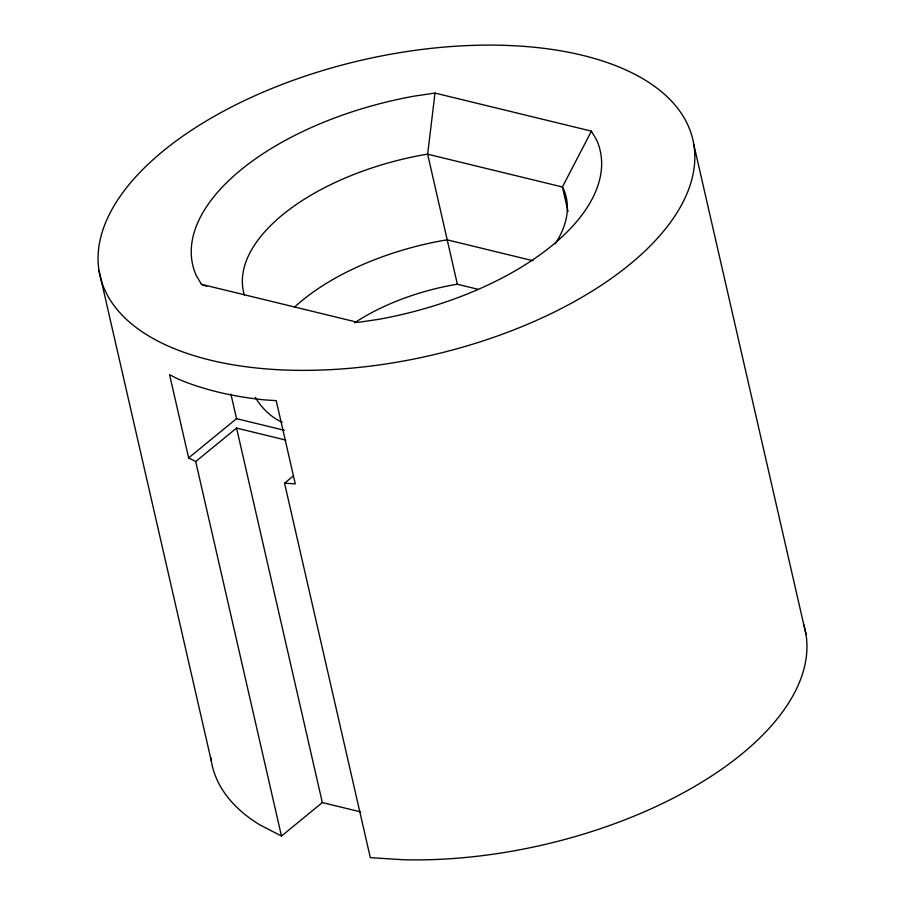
<?xml version="1.0" encoding="UTF-8"?>
<svg xmlns="http://www.w3.org/2000/svg" width="905" height="905" viewBox="0 0 905 905"><rect width="100%" height="100%" fill="white"/><g stroke="black" fill="none" stroke-linecap="round" stroke-linejoin="round"><path stroke-width="1.36" d="M435 93.079L414.637 96.066A231.804 115.557 -12.9 0 0 196.046 275.075L201.464 284.34L357.882 322.395L378.245 319.408A231.804 115.557 -12.9 0 0 596.836 140.399L591.418 131.135L435 93.079L427.646 154.201L457.364 284.261L477.897 289.261M591.418 131.135L562.412 186.996L568.023 211.465M360.609 811.887L322.338 802.577L281.478 836.039L195.706 461.55L188.636 457.907L236.544 418.664L284.396 430.305M195.706 461.55L236.567 428.088L285.776 440.068M803.889 625.004A304.137 151.61 -12.9 0 1 403.641 859.75L370.326 857.657L284.555 483.18L293.163 476.132M457.364 284.261L454.265 284.713A151.271 75.409 -12.9 0 0 354.522 322.87M284.555 483.18L295.268 483.847L276.206 400.632L264.622 399.897A304.137 151.61 -12.9 0 1 177.222 378.629L169.574 374.681L188.636 457.907M533.034 260.731L447.274 239.87L443.416 240.436A188.274 93.849 -12.9 0 0 294.838 306.852M201.464 284.34L206.702 286.342M281.478 836.039L259.486 824.67A304.137 151.61 -12.9 0 1 210.752 757.53M693.864 144.777A304.137 151.61 -12.9 0 1 268.514 369.082A304.137 151.61 -12.9 0 1 226.951 109.358A304.137 151.61 -12.9 0 1 693.864 144.777L805.982 634.303M230.922 394.116L236.544 418.664M236.567 428.088L322.338 802.577M99.018 270.697L211.137 760.223M282.247 422.284A40.555 24.82 50.7 0 1 255.244 397.284M555.184 243.875A188.274 93.849 -12.9 0 0 563.442 188.749L562.412 186.996L427.646 154.201L423.8 154.766A188.274 93.849 -12.9 0 0 244.429 295.211"/></g></svg>
